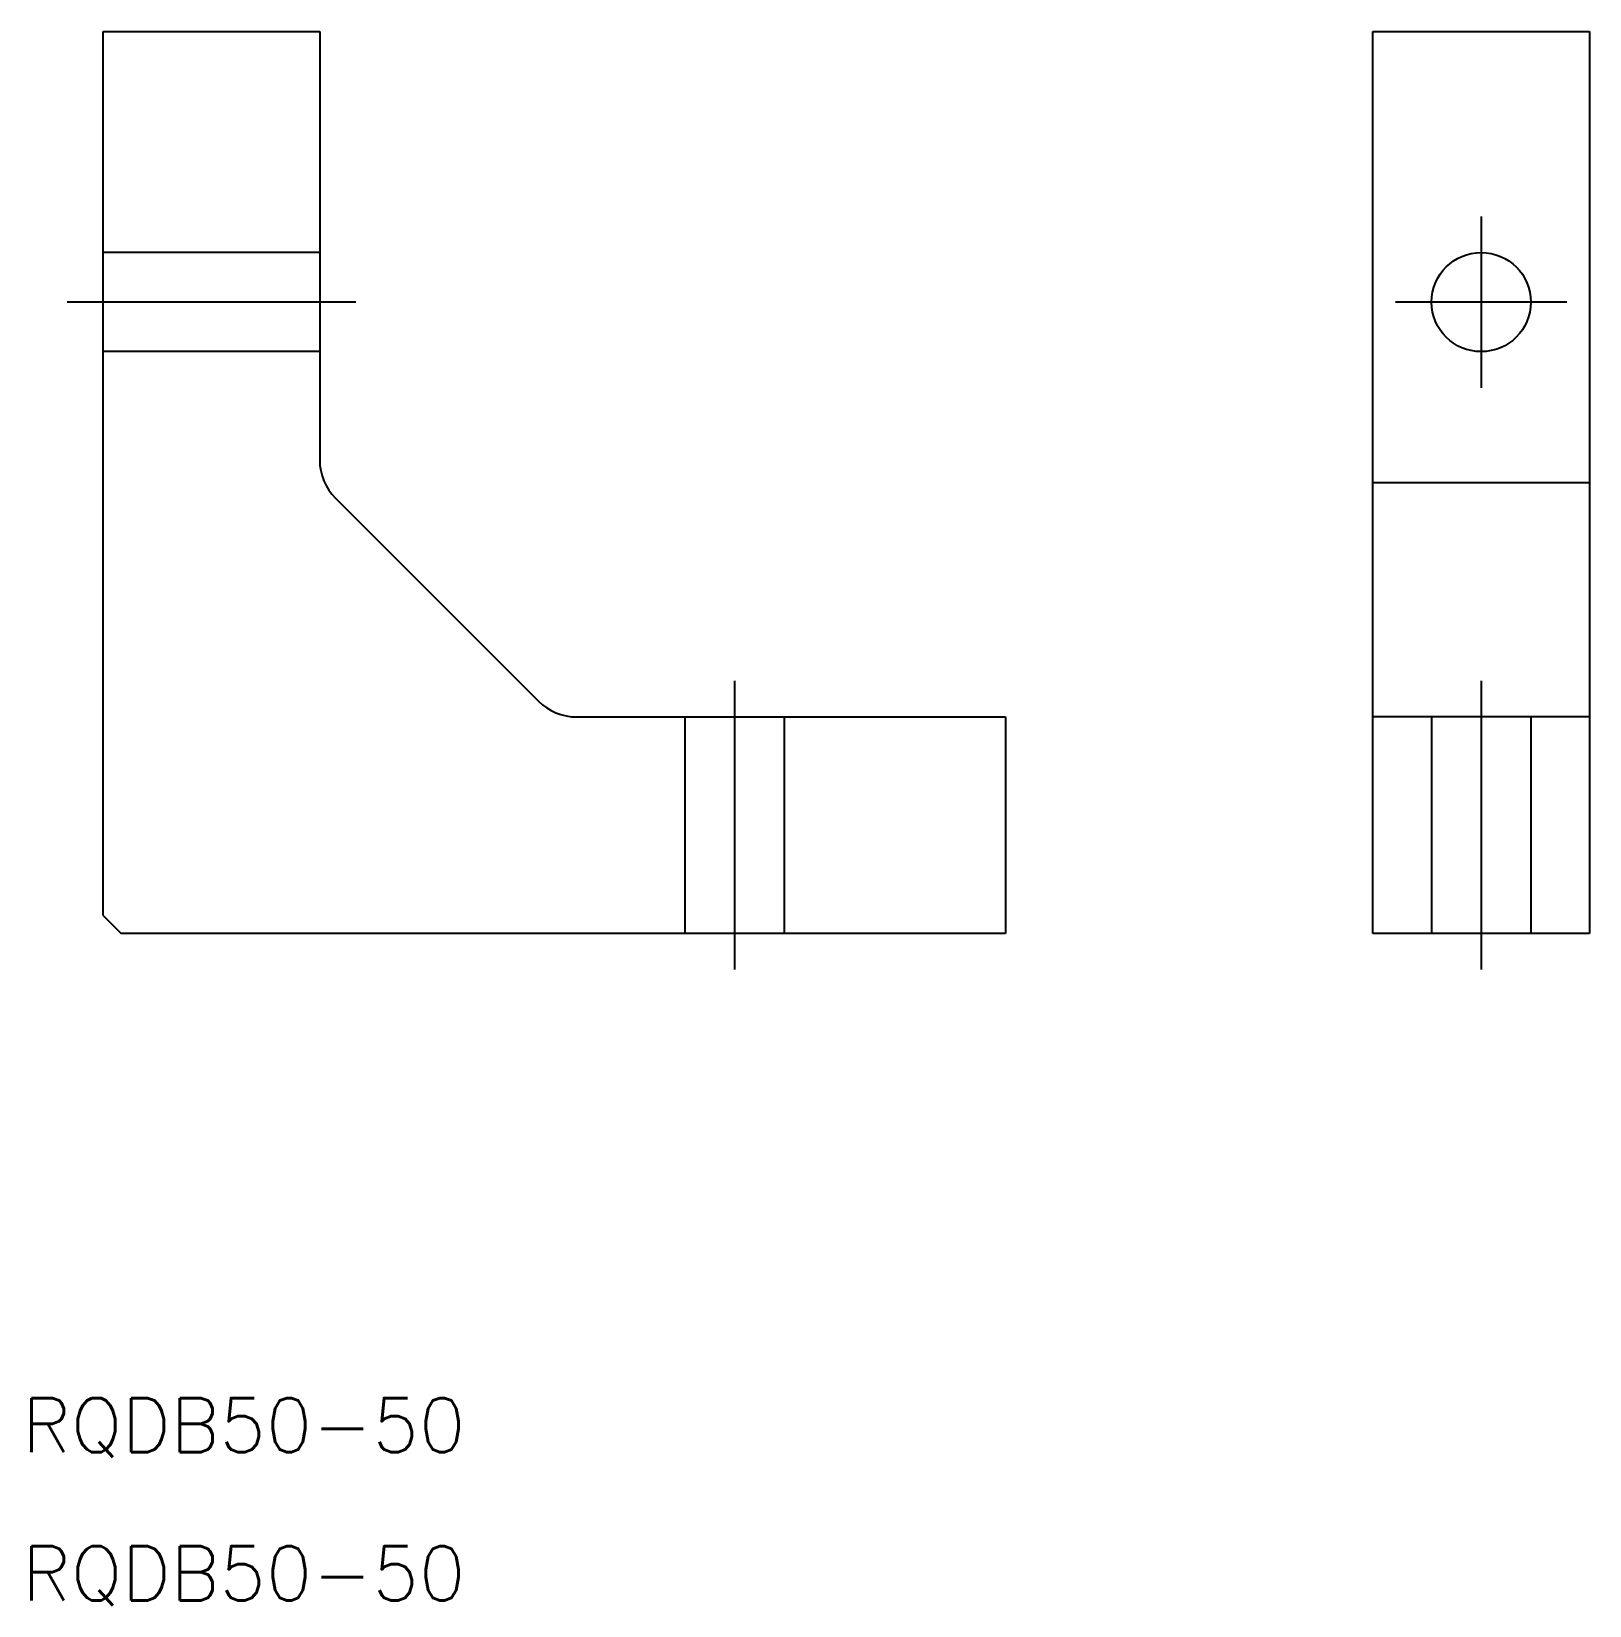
# Model space of a CAD drawing. Extents: x -74.3 to 12, y -37.3 to 50.
import ezdxf

# ---------------------------------------------------------------- set-up
doc = ezdxf.new("R2010")
doc.units = 0
doc.linetypes.add('CENTER', pattern=[50.8, 31.75, -6.35, 6.35, -6.35])
doc.linetypes.add('DASHED', pattern=[19.05, 12.7, -6.35])
doc.layers.get('0').update_dxf_attribs({"linetype": 'CONTINUOUS'})
doc.layers.add('CENTER', color=1, linetype='CENTER')
doc.styles.get("Standard").update_dxf_attribs({"font": 'txt.shx', "height": 3, "bigfont": 'bigfont.shx'})

msp = doc.modelspace()

# ---------------------------------------------------------------- linework, layer by layer
at = {"color": 7, "linetype": 'CONTINUOUS'}
for p, q in [((-70.37, 1), (-70.37, 50)), ((-70.37, 50), (-58.37, 50)), ((-58.37, 50), (-58.37, 26.243)), ((0, 0), (0, 50)), ((0, 50), (12, 50)), ((12, 50), (12, 0)), ((0, 25), (12, 25)), ((-57.491, 24.121), (-46.249, 12.879)), ((-44.127, 12), (-20.37, 12)), ((-20.37, 12), (-20.37, 0)), ((12, 12), (0, 12)), ((-70.37, 1), (-69.37, 0)), ((-20.37, 0), (-69.37, 0)), ((12, 0), (0, 0))]:
    msp.add_line(p, q, dxfattribs=at)
at = {"color": 3, "linetype": 'DASHED'}
for p, q in [((-58.37, 37.75), (-70.37, 37.75)), ((-58.37, 32.25), (-70.37, 32.25)), ((-38.12, 0), (-38.12, 12)), ((-32.62, 0), (-32.62, 12)), ((3.25, 12), (3.25, 0)), ((8.75, 12), (8.75, 0))]:
    msp.add_line(p, q, dxfattribs=at)
at = {"color": 7, "linetype": 'CONTINUOUS'}
msp.add_circle((6, 35), 2.75, dxfattribs=at)
for centre, start, end in [((-55.37, 26.243), 180, 225), ((-44.127, 15), 225, 270)]:
    msp.add_arc(centre, 3, start, end, dxfattribs=at)
at = {"layer": 'CENTER', "color": 1, "linetype": 'CENTER'}
for p, q in [((6, 39.75), (6, 30.25)), ((-56.37, 35), (-72.37, 35)), ((10.75, 35), (1.25, 35)), ((-35.37, -2), (-35.37, 14)), ((6, 14), (6, -2))]:
    msp.add_line(p, q, dxfattribs=at)

# ---------------------------------------------------------------- texts
at = {"color": 7, "linetype": 'CONTINUOUS'}
for p in [(-74.856, -28.759), (-74.856, -36.974)]:
    msp.add_text('RQDB50-50', height=3, dxfattribs=at).set_placement(p)

doc.saveas('drawing.dxf')
